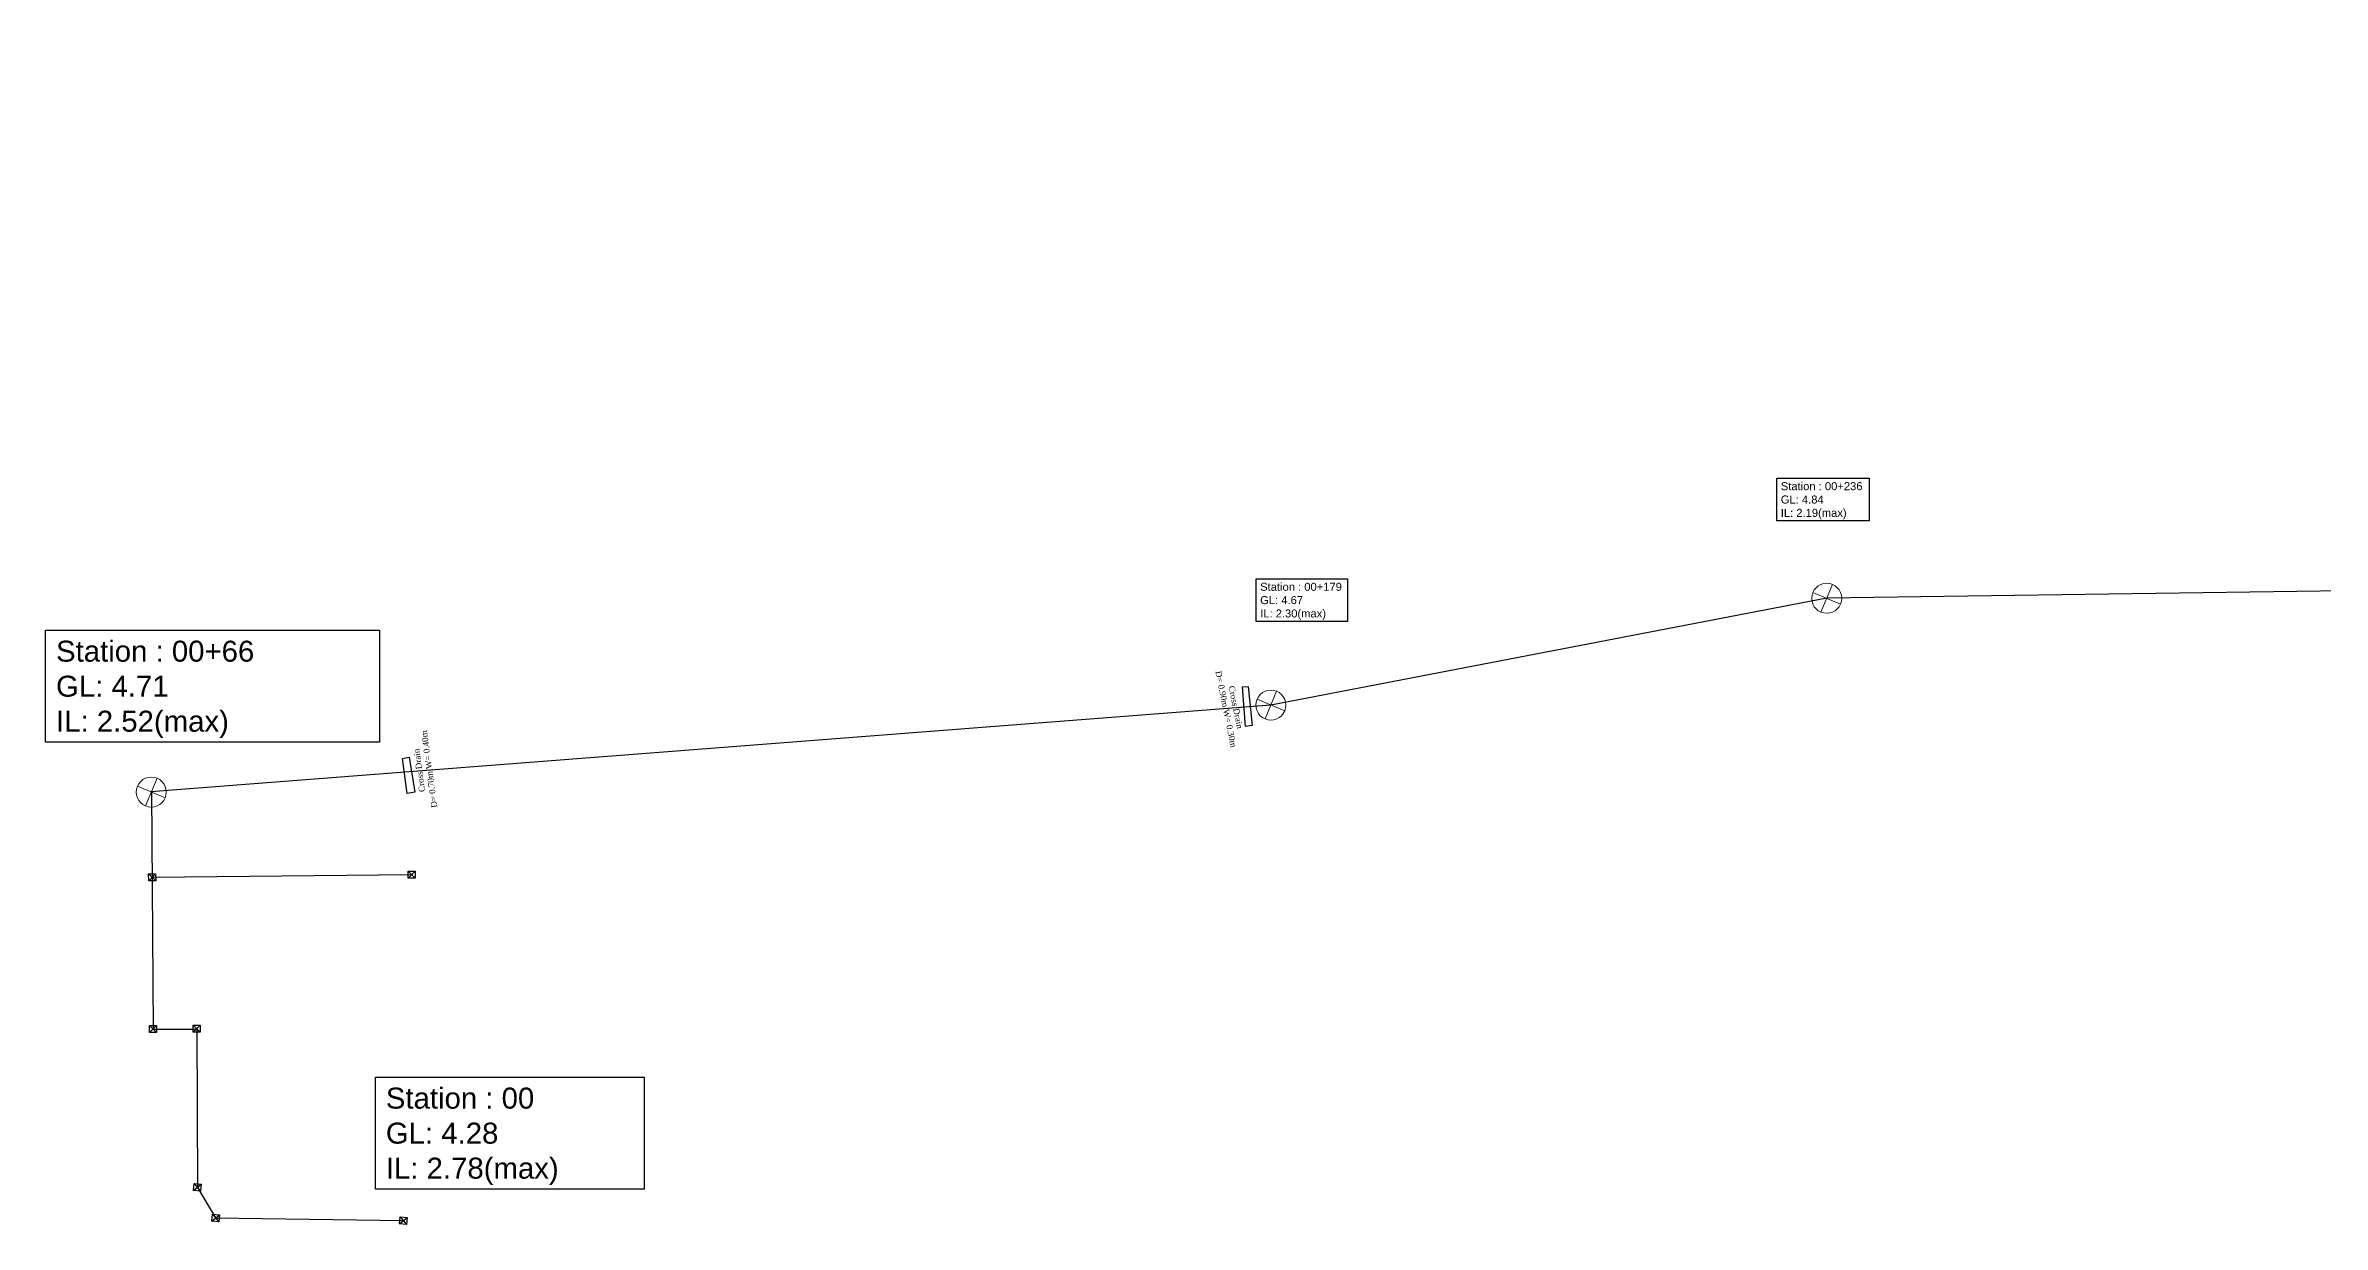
# Model space of a CAD drawing. Header units: metres. Extents: x 376780 to 377258, y 2470215 to 2470354.
# Drawn here: x 376779.8 to 377007.4, y 2470215.1 to 2470333 of the extents above; entities that cross this region are included whole.
import ezdxf

# ---------------------------------------------------------------- set-up
doc = ezdxf.new("R2010")
doc.units = ezdxf.units.M
doc.header["$MEASUREMENT"] = 0
for name, color, linetype, lineweight in [('401. 225mm Sewer Line', 7, 'Continuous', 40), ('Cross Drain Text', 12, 'Continuous', 15), ('Manhole Proposed', 6, 'Continuous', 20), ('Y. 200mm HDPE PIPE', 34, 'Continuous', 25)]:
    doc.layers.add(name, color=color, linetype=linetype, lineweight=lineweight)
doc.layers.add('Cros Drain', color=172, linetype='Continuous')
doc.styles.add('Previous Topo Survey Data _03.15.22$0$Standard', font='times.ttf')
doc.styles.get("Standard").update_dxf_attribs({"font": 'arial.ttf'})

# ---------------------------------------------------------------- blocks, each defined once
blk = doc.blocks.new('man-pro')
for p, q in [((1.5, -0.01), (-1.5, 0.01)), ((-0.01, -1.5), (0.01, 1.5))]:
    blk.add_line(p, q)
blk.add_circle((0, 0), 1.5)

msp = doc.modelspace()

# ---------------------------------------------------------------- linework, layer by layer
at = {"linetype": 'Continuous', "lineweight": 25}
for p, q in [((376790.06, 2470250.19), (376790.77, 2470249.5)), ((376790.07, 2470249.49), (376790.76, 2470250.2)), ((376816.01, 2470250.45), (376816.72, 2470249.76)), ((376816.02, 2470249.75), (376816.71, 2470250.46)), ((376790.15, 2470235.02), (376790.86, 2470234.33)), ((376790.16, 2470234.32), (376790.85, 2470235.03)), ((376794.51, 2470235.04), (376795.22, 2470234.35)), ((376794.52, 2470234.34), (376795.21, 2470235.05)), ((376794.56, 2470218.51), (376795.32, 2470219.15)), ((376794.62, 2470219.21), (376795.26, 2470218.45)), ((376796.38, 2470215.46), (376797.14, 2470216.1)), ((376796.44, 2470216.16), (376797.08, 2470215.4)), ((376815.16, 2470215.19), (376815.92, 2470215.82)), ((376815.22, 2470215.88), (376815.86, 2470215.13))]:
    msp.add_line(p, q, dxfattribs=at)
for points in [[(376790.07, 2470249.49), (376790.06, 2470250.19), (376790.76, 2470250.2), (376790.77, 2470249.5)], [(376816.02, 2470249.75), (376816.01, 2470250.45), (376816.71, 2470250.46), (376816.72, 2470249.76)], [(376790.16, 2470234.32), (376790.15, 2470235.02), (376790.85, 2470235.03), (376790.86, 2470234.33)], [(376794.52, 2470234.34), (376794.51, 2470235.04), (376795.21, 2470235.05), (376795.22, 2470234.35)], [(376794.56, 2470218.51), (376794.62, 2470219.21), (376795.32, 2470219.15), (376795.26, 2470218.45)], [(376796.38, 2470215.46), (376796.44, 2470216.16), (376797.14, 2470216.1), (376797.08, 2470215.4)], [(376815.16, 2470215.19), (376815.22, 2470215.88), (376815.92, 2470215.82), (376815.86, 2470215.13)]]:
    msp.add_lwpolyline(points, close=True, dxfattribs=at)
at = {"layer": '401. 225mm Sewer Line', "color": 2, "lineweight": 30, "ltscale": 50, "flags": 128}
msp.add_lwpolyline([(377213.71, 2470333.01), (377040.39, 2470332.35), (377030.88, 2470325.77), (377023.61, 2470278.7), (376957.83, 2470277.74), (376902.26, 2470267.06), (376790.29, 2470258.38)], dxfattribs=at)
at = {"layer": 'Cros Drain'}
for points in [[(376899.43, 2470268.87), (376900, 2470268.93), (376900.39, 2470265.01), (376899.71, 2470264.91)], [(376815.44, 2470261.72), (376816.11, 2470261.85), (376816.68, 2470258.34), (376815.92, 2470258.21)]]:
    msp.add_lwpolyline(points, close=True, dxfattribs=at)
at = {"layer": 'Y. 200mm HDPE PIPE', "lineweight": 25}
for p, q in [((376790.41, 2470249.85), (376816.36, 2470250.11)), ((376796.76, 2470215.78), (376815.54, 2470215.51))]:
    msp.add_line(p, q, dxfattribs=at)
at = {"layer": 'Y. 200mm HDPE PIPE'}
msp.add_line((376790.16, 2470234.67), (376790.16, 2470234.67), dxfattribs=at)
at = {"layer": 'Y. 200mm HDPE PIPE', "lineweight": 25, "flags": 128}
msp.add_lwpolyline([(376790.36, 2470258.39), (376790.51, 2470234.67), (376794.87, 2470234.67), (376794.94, 2470218.83), (376796.76, 2470215.78)], dxfattribs=at)

# ---------------------------------------------------------------- block references
at = {"layer": 'Manhole Proposed', "rotation": 337.6945393074099}
for p in [(376957.83, 2470277.74), (376902.26, 2470267.06), (376790.33, 2470258.36)]:
    msp.add_blockref('man-pro', p, dxfattribs=at)

# ---------------------------------------------------------------- texts
at = {"color": 5, "attachment_point": 1, "bg_fill": 16, "box_fill_scale": 1.5, "bg_fill_color": 254, "bg_fill_transparency": 0}
for s, width, insert, char_height in [('Station : 00+236\\PGL: 4.84\\PIL: 2.19(max)', 8.4214, (376953.24, 2470289.35), 0.8), ('Station : 00+179\\PGL: 4.67\\PIL: 2.30(max)', 8.3388, (376901.19, 2470279.29), 0.8), ('Station : 00+66\\PGL: 4.71\\PIL: 2.52(max)', 31.2917, (376780.81, 2470273.5), 2.1), ('Station : 00\\PGL: 4.28\\PIL: 2.78(max)', 24.7818, (376813.78, 2470228.81), 2.1)]:
    msp.add_mtext_dynamic_manual_height_columns(s, width=width, gutter_width=1, heights=[0], dxfattribs=dict(at, insert=insert, char_height=char_height))
at = {"layer": 'Cross Drain Text', "color": 0, "transparency": 33554684, "char_height": 0.6, "width": 8.3319, "attachment_point": 2, "style": 'Previous Topo Survey Data _03.15.22$0$Standard'}
for s, insert, rotation in [('Cross Drain \\PD= 0.90m,W= 0.30m', (376899.05, 2470266.91), 281.4292), ('Cross Drain \\PD= 0.70m,W= 0.40m', (376816.82, 2470260.49, -5.13), 97.7316)]:
    msp.add_mtext(s, dxfattribs=dict(at, insert=insert, rotation=rotation))

doc.saveas('drawing.dxf')
